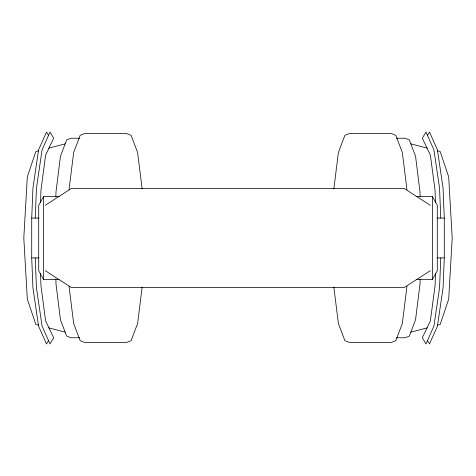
<?xml version="1.0" encoding="UTF-8"?>
<svg xmlns="http://www.w3.org/2000/svg" width="476" height="476" viewBox="0 0 476 476"><rect width="100%" height="100%" fill="white"/><g stroke="black" fill="none" stroke-linecap="round" stroke-linejoin="round"><path stroke-width="0.71" d="M55.835 196.927L56.013 191.792L60.434 156.342L66.652 139.896L70.894 138.236L79.551 138.236M420.165 279.073L419.987 284.208L415.566 319.658L409.348 336.104L405.106 337.764L396.448 337.764M40.514 202.681L40.96 190.168L45.619 155.152L53.675 138.236L50.016 132.048L42.09 149.809L36.45 188.097L35.23 218.091M435.486 273.319L435.04 285.832L430.381 320.848L422.325 337.764L425.984 343.952L433.91 326.191L439.55 287.903L440.77 257.909M48.707 340.239L46.511 343.952L38.586 326.191L32.945 287.903L31.719 257.909L31.719 218.091L32.945 188.097L38.586 149.809L46.511 132.048L48.707 135.761M427.293 135.761L429.489 132.048L437.414 149.809L443.055 188.097L444.281 218.091L444.281 257.909L443.055 287.903L437.414 326.191L429.489 343.952L427.293 340.239M69.032 189.638L73.661 152.54L80.17 135.327L84.603 133.589L126.675 133.589L131.108 135.327L137.618 152.54L142.157 188.912M142.157 287.087L137.618 323.46L131.108 340.673L126.675 342.411L84.603 342.411L80.17 340.673L73.661 323.46L69.032 286.362M333.843 188.912L338.382 152.54L344.892 135.327L349.325 133.589L391.397 133.589L395.83 135.327L402.339 152.54L406.968 189.638M406.968 286.362L402.339 323.46L395.83 340.673L391.397 342.411L349.325 342.411L344.892 340.673L338.382 323.46L333.843 287.087M59.06 196.457L43.608 196.457L38.711 205.287L38.711 270.713L43.608 279.543L59.06 279.543M416.208 279.543L432.392 279.543L437.289 270.713L437.289 205.287L432.392 196.457L416.208 196.457M45.315 205.287L71.4 188.436L404.178 188.436L430.262 205.287M430.262 270.713L404.178 287.563L71.4 287.563L45.315 270.713M38.693 150.791L35.831 151.541L27.322 176.864L23.8 238L27.322 299.136L35.831 324.459L38.693 325.209M48.713 148.161L65.17 143.841M410.83 332.159L427.287 327.839M437.307 325.209L440.169 324.459L448.678 299.136L452.2 238L448.678 176.864L440.169 151.541L437.307 150.791M396.448 138.236L405.106 138.236L409.348 139.896L415.566 156.342L419.987 191.792L420.165 196.927M31.719 218.091L38.865 218.091M437.135 218.091L444.281 218.091M31.719 257.909L38.865 257.909M437.135 257.909L444.281 257.909M79.551 337.764L70.894 337.764L66.652 336.104L60.434 319.658L56.013 284.208L55.835 279.073M410.83 143.841L427.287 148.161M48.713 327.839L65.17 332.159M440.77 218.091L439.55 188.097L433.91 149.809L425.984 132.048L422.325 138.236L430.381 155.152L435.04 190.168L435.486 202.681M35.23 257.909L36.45 287.903L42.09 326.191L50.016 343.952L53.675 337.764L45.619 320.848L40.96 285.832L40.514 273.319M432.392 196.457L432.392 279.543M43.608 196.457L43.608 279.543"/></g></svg>
